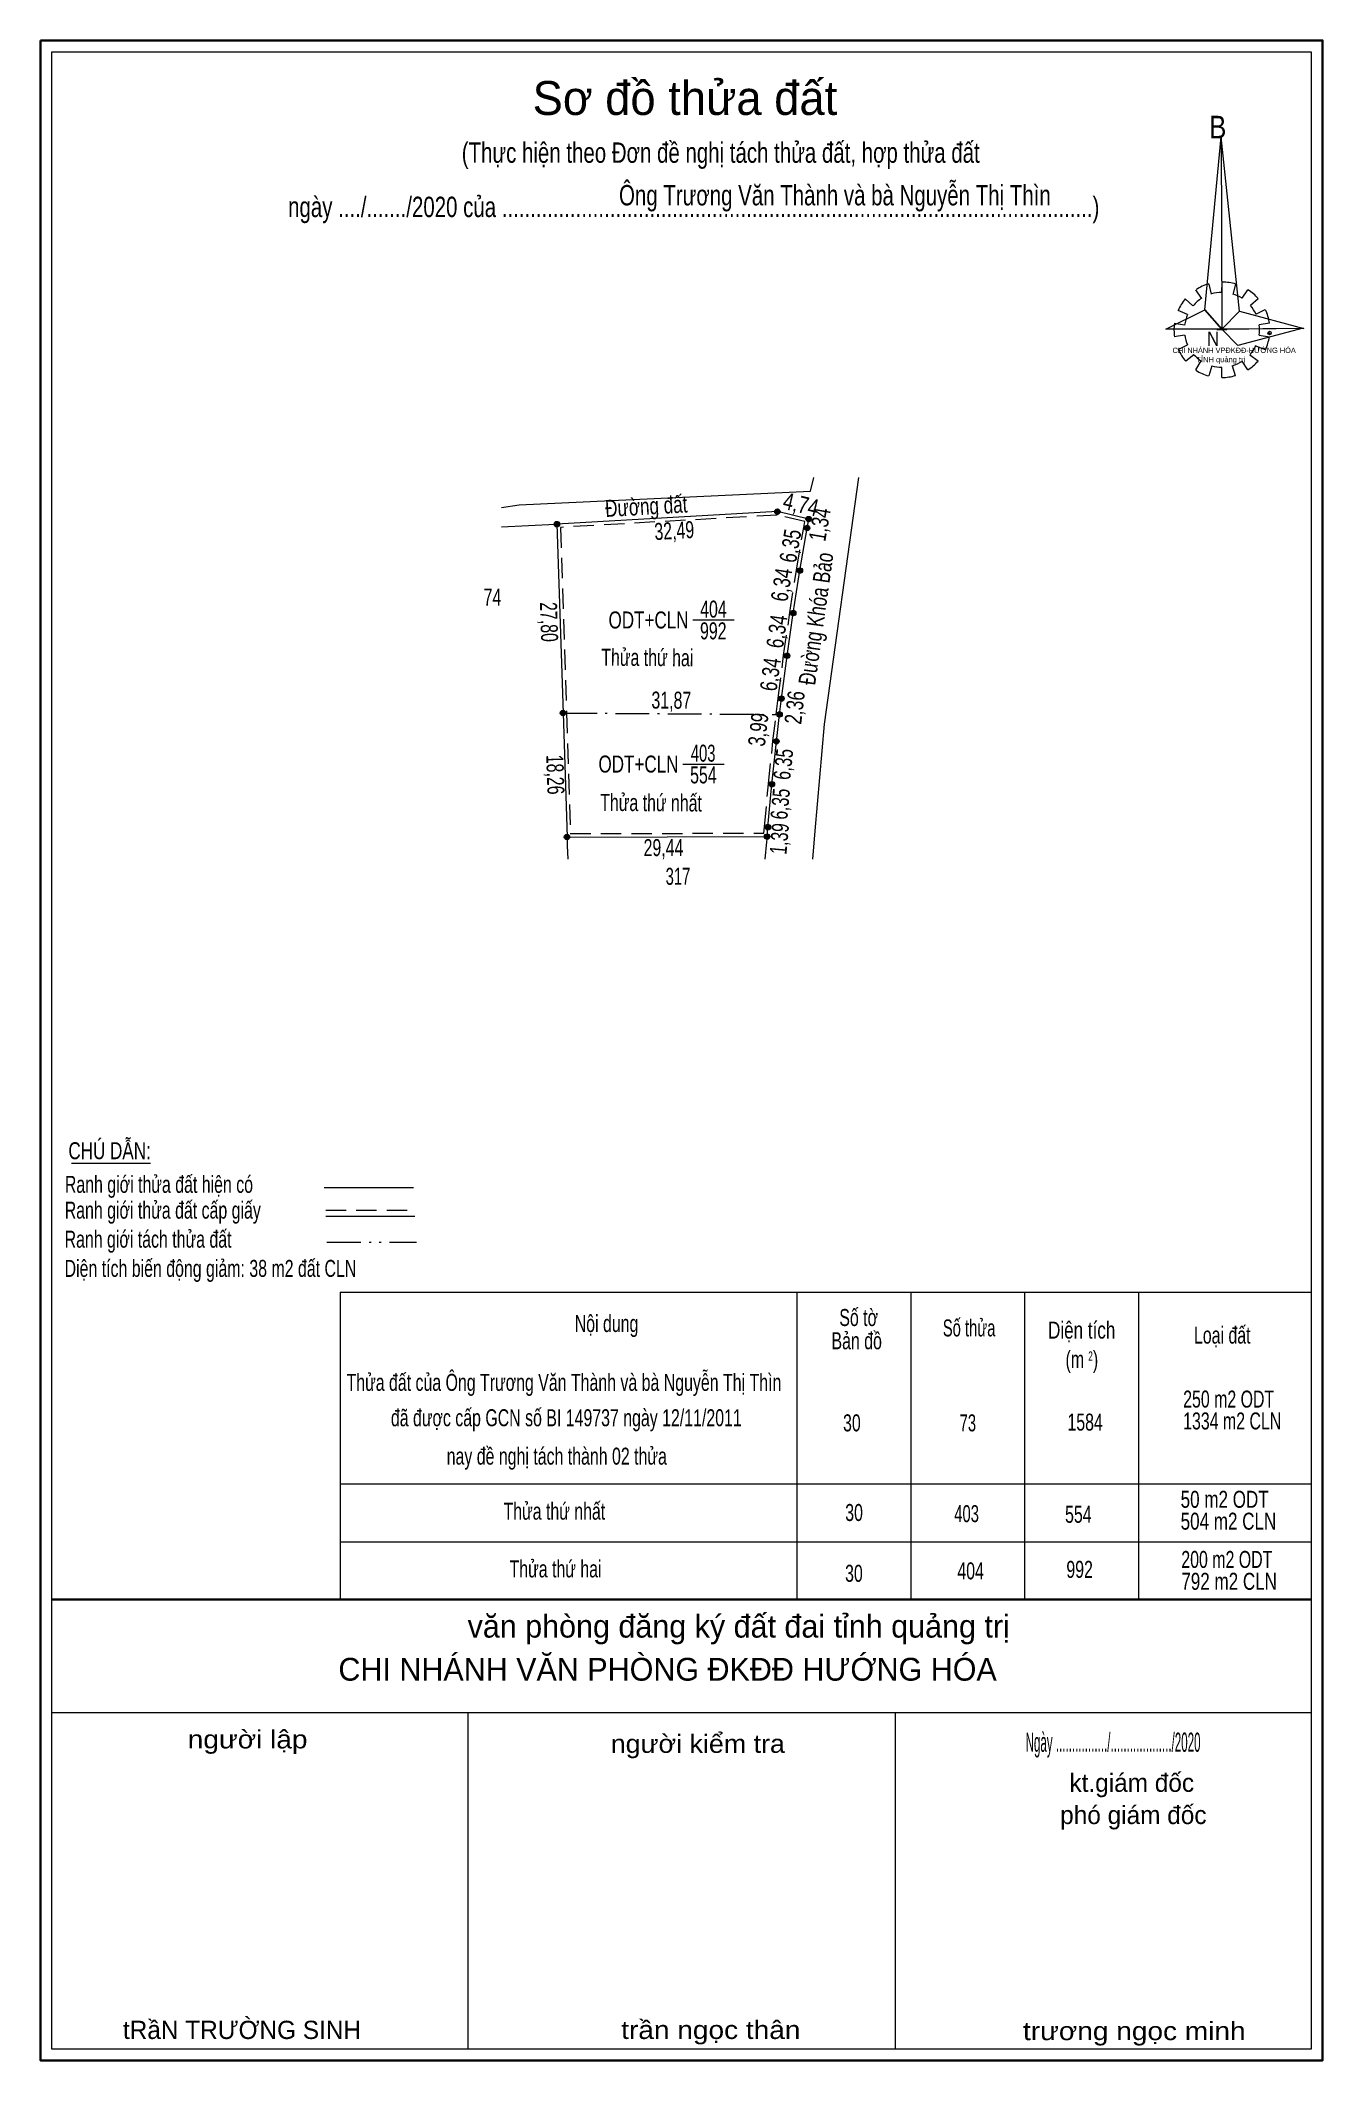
# Model space of a CAD drawing. Header units: metres. Extents: x 536121 to 536310, y 1837113 to 1837410.
import ezdxf
from ezdxf.enums import TextEntityAlignment as Align

# ---------------------------------------------------------------- set-up
doc = ezdxf.new("R2010")
doc.units = ezdxf.units.M
doc.header["$PDMODE"] = 32
doc.header["$PDSIZE"] = 0.5
for name, pattern in [('DASH_DOUBLE_DOT', [9.2, 5, -1.2, 0.3, -1.2, 0.3, -1.2]), ('DOT_DASHED', [7.7, 5, -1.2, 0.3, -1.2]), ('MEDIUM_DASHED', [4.5, 3, -1.5])]:
    doc.linetypes.add(name, pattern=pattern)
for name, color, linetype, lineweight in [('1', 7, 'Continuous', 13), ('10', 7, 'DOT_DASHED', 13), ('13', 7, 'Continuous', 13), ('2', 7, 'Continuous', 13), ('29', 7, 'Continuous', 13)]:
    doc.layers.add(name, color=color, linetype=linetype, lineweight=lineweight)
doc.layers.add('30', color=7, linetype='Continuous')
doc.layers.add('4', color=7, linetype='Continuous')

msp = doc.modelspace()

# ---------------------------------------------------------------- hatches: boundary and pattern name
at = {"layer": '13'}
for points in [[(536197.57, 1837338.94, 1), (536196.77, 1837338.94, 1)], [(536197.57, 1837338.94, 1), (536196.77, 1837338.94, 1)], [(536230.01, 1837340.78, 1), (536229.21, 1837340.78, 1)], [(536234.39, 1837338.37, 1), (536233.59, 1837338.37, 1)], [(536234.62, 1837339.69, 1), (536233.82, 1837339.69, 1)], [(536233.32, 1837332.11, 1), (536232.52, 1837332.11, 1)], [(536232.34, 1837325.85, 1), (536231.54, 1837325.85, 1)], [(536231.44, 1837319.57, 1), (536230.64, 1837319.57, 1)], [(536230.61, 1837313.28, 1), (536229.81, 1837313.28, 1)], [(536198.47, 1837311.15, 1), (536197.67, 1837311.15, 1)], [(536198.47, 1837311.15, 1), (536197.67, 1837311.15, 1)], [(536198.47, 1837311.15, 1), (536197.67, 1837311.15, 1)], [(536230.34, 1837310.94, 1), (536229.54, 1837310.94, 1)], [(536230.34, 1837310.94, 1), (536229.54, 1837310.94, 1)], [(536230.34, 1837310.94, 1), (536229.54, 1837310.94, 1)], [(536229.87, 1837306.98, 1), (536229.07, 1837306.98, 1)], [(536229.2, 1837300.67, 1), (536228.4, 1837300.67, 1)], [(536228.62, 1837294.35, 1), (536227.82, 1837294.35, 1)], [(536199.06, 1837292.9, 1), (536198.26, 1837292.9, 1)], [(536228.5, 1837292.97, 1), (536227.7, 1837292.97, 1)]]:
    msp.add_hatch(color=256, dxfattribs=at).paths.add_polyline_path(points)

# ---------------------------------------------------------------- linework, layer by layer
at = {"layer": '1'}
for p, q in [((536198.7, 1837291.67), (536198.77, 1837289.64)), ((536227.83, 1837289.64), (536228.04, 1837292.18)), ((536228.1, 1837292.97), (536228.03, 1837292.18))]:
    msp.add_line(p, q, dxfattribs=at)
for points in [[(536189, 1837341.37), (536191.61, 1837341.77), (536234.5, 1837343.81), (536234.97, 1837345.81)], [(536234.84, 1837289.64), (536235.2, 1837293.79), (536236.53, 1837309.51), (536241.61, 1837345.81)], [(536189, 1837338.55), (536196.98, 1837338.93), (536197.17, 1837338.94)]]:
    msp.add_lwpolyline(points, dxfattribs=at)
at = {"layer": '1', "linetype": 'MEDIUM_DASHED'}
msp.add_lwpolyline([(536233.65, 1837339.31), (536229.57, 1837340.28), (536197.69, 1837338.47), (536198.57, 1837311.17), (536199.14, 1837293.4), (536227.64, 1837293.47), (536227.72, 1837294.39), (536228.3, 1837300.72), (536228.97, 1837307.04), (536229.44, 1837311), (536229.71, 1837313.34), (536230.54, 1837319.64), (536231.45, 1837325.92), (536232.43, 1837332.19), (536233.5, 1837338.46)], close=True, dxfattribs=at)
at = {"layer": '10'}
msp.add_line((536198.07, 1837311.15), (536229.94, 1837310.94), dxfattribs=at)
at = {"layer": '10', "linetype": 'Continuous'}
msp.add_lwpolyline([(536234.22, 1837339.69), (536229.61, 1837340.78), (536197.17, 1837338.94), (536198.07, 1837311.15), (536198.66, 1837292.9), (536228.1, 1837292.97), (536228.22, 1837294.35), (536228.8, 1837300.67), (536229.47, 1837306.98), (536229.94, 1837310.94), (536230.21, 1837313.28), (536231.04, 1837319.57), (536231.94, 1837325.85), (536232.92, 1837332.11), (536233.99, 1837338.37)], close=True, dxfattribs=at)
at = {"layer": '13'}
for p, q in [((536217.17, 1837324.84), (536223.27, 1837324.84)), ((536215.69, 1837303.64), (536221.79, 1837303.64))]:
    msp.add_line(p, q, dxfattribs=at)
for centre in [(536197.17, 1837338.94), (536197.17, 1837338.94), (536229.61, 1837340.78), (536233.99, 1837338.37), (536234.22, 1837339.69), (536232.92, 1837332.11), (536231.94, 1837325.85), (536231.04, 1837319.57), (536230.21, 1837313.28), (536198.07, 1837311.15), (536198.07, 1837311.15), (536198.07, 1837311.15), (536229.94, 1837310.94), (536229.94, 1837310.94), (536229.94, 1837310.94), (536229.47, 1837306.98), (536228.8, 1837300.67), (536228.22, 1837294.35), (536198.66, 1837292.9), (536228.1, 1837292.97)]:
    msp.add_circle(centre, 0.4, dxfattribs=at)
at = {"layer": '2'}
for p, q in [((536293.09, 1837374.28), (536293.45, 1837372.8)), ((536295.01, 1837373.04), (536295.06, 1837374.57)), ((536297.02, 1837374.28), (536296.66, 1837372.75)), ((536289.61, 1837372.08), (536290.76, 1837371.08)), ((536292.04, 1837372.18), (536291.21, 1837373.42)), ((536298.03, 1837372.18), (536298.85, 1837373.42)), ((536300.36, 1837372.08), (536299.22, 1837371.13)), ((536288.01, 1837368.5), (536289.52, 1837368.27)), ((536289.98, 1837369.79), (536288.61, 1837370.37)), ((536300.04, 1837369.84), (536301.41, 1837370.51)), ((536302.05, 1837368.5), (536300.5, 1837368.27)), ((536289.52, 1837366.74), (536288.01, 1837366.5)), ((536288.61, 1837364.64), (536289.98, 1837365.31)), ((536294.28, 1837367.6), (536295.74, 1837367.6)), ((536300.5, 1837366.74), (536302.05, 1837366.5)), ((536290.89, 1837363.87), (536289.7, 1837362.92)), ((536291.21, 1837361.63), (536291.99, 1837362.97)), ((536293.55, 1837362.25), (536293.09, 1837360.77)), ((536296.52, 1837362.25), (536296.98, 1837360.82)), ((536298.85, 1837361.63), (536298.03, 1837362.92)), ((536299.13, 1837363.87), (536300.36, 1837362.97)), ((536301.46, 1837364.59), (536299.95, 1837365.16)), ((536295.01, 1837360.53), (536295.01, 1837362.01)), ((536125.73, 1837244.91), (536137.38, 1837244.91)), ((536162.93, 1837241.31), (536176.07, 1837241.31)), ((536163.14, 1837237.1), (536176.26, 1837237.1)), ((536165.28, 1837225.9), (536308.17, 1837225.9)), ((536165.28, 1837225.9), (536165.28, 1837180.89)), ((536232.46, 1837225.9), (536232.46, 1837180.69)), ((536249.23, 1837225.9), (536249.23, 1837180.69)), ((536266, 1837225.9), (536266, 1837180.69)), ((536282.77, 1837225.9), (536282.77, 1837180.69)), ((536165.28, 1837197.71), (536308.17, 1837197.71)), ((536165.28, 1837189.2), (536308.17, 1837189.2)), ((536121.16, 1837179.07), (536121.16, 1837112.84)), ((536122.85, 1837164.05), (536308.17, 1837164.05)), ((536184.05, 1837164.05), (536184.05, 1837114.53)), ((536246.94, 1837164.05), (536246.94, 1837114.53))]:
    msp.add_line(p, q, dxfattribs=at)
at = {"layer": '2', "linetype": 'MEDIUM_DASHED'}
msp.add_line((536163.14, 1837237.98), (536176.37, 1837237.98), dxfattribs=at)
at = {"layer": '2', "linetype": 'DASH_DOUBLE_DOT'}
msp.add_line((536163.33, 1837233.3), (536176.53, 1837233.3), dxfattribs=at)
at = {"layer": '2', "lineweight": 35}
msp.add_line((536122.85, 1837180.69), (536308.17, 1837180.69), dxfattribs=at)
at = {"layer": '2'}
for points in [[(536121.16, 1837112.84), (536121.16, 1837410.11), (536309.84, 1837410.11), (536309.84, 1837112.84)], [(536121.16, 1837112.84), (536121.16, 1837410.11), (536309.84, 1837410.11), (536309.84, 1837112.84)], [(536122.85, 1837408.46), (536308.18, 1837408.46), (536308.18, 1837114.54), (536122.85, 1837114.54)], [(536294.92, 1837395.95), (536295.01, 1837367.65), (536292.54, 1837370.46)], [(536294.92, 1837395.95), (536295.01, 1837367.65), (536297.62, 1837370.27)], [(536286.78, 1837367.65), (536292.54, 1837370.46), (536295.01, 1837367.65)], [(536307.08, 1837367.74), (536295.01, 1837367.65), (536297.62, 1837370.27)], [(536306.99, 1837367.79), (536297.39, 1837365.21), (536295.01, 1837367.65)]]:
    msp.add_lwpolyline(points, close=True, dxfattribs=at)
at = {"layer": '2', "lineweight": 35}
msp.add_lwpolyline([(536121.17, 1837410.13), (536309.85, 1837410.13), (536309.85, 1837112.86), (536121.17, 1837112.86)], close=True, dxfattribs=at)
at = {"layer": '2'}
for centre, major_axis, start_param, end_param in [((536295.033, 1837367.547), (7.054, 0), 1.8495599, 2.1390092), ((536295.033, 1837367.547), (7.054, 0), 1.2792421, 1.5633222), ((536295.033, 1837367.547), (7.054, 0), 2.4395818, 2.7240025), ((536295.033, 1837367.547), (5.529, 0), 2.1337354, 2.4449626), ((536295.033, 1837367.547), (5.529, 0), 1.5698559, 1.8561107), ((536295.033, 1837367.547), (5.529, 0), 1.0027091, 1.2755622), ((536295.033, 1837367.547), (7.054, 0), 0.7105624, 0.9968723), ((536295.033, 1837367.547), (5.529, 0), 0.4267838, 0.7064646), ((536295.033, 1837367.547), (7.054, 0), 3.0066793, 3.2913935), ((536295.033, 1837367.547), (5.529, 0), 2.7236855, 3.0151582), ((536295.033, 1837367.547), (5.529, 0), 6.1355839, 6.4161846), ((536295.033, 1837367.547), (7.054, 0), 0.1390515, 0.4339332), ((536295.033, 1837367.547), (5.529, 0), 3.2822995, 3.5610505), ((536295.033, 1837367.547), (5.529, 0), 5.5613733, 5.8395144), ((536295.033, 1837367.547), (7.054, 0), 5.8523029, 6.1383965), ((536295.033, 1837367.547), (7.054, 0), 3.5698864, 3.8569187), ((536295.033, 1837367.547), (5.529, 0), 3.8607757, 4.1325826), ((536295.033, 1837367.547), (5.529, 0), 4.4385468, 4.71314), ((536295.033, 1837367.547), (5.529, 0), 4.9908713, 5.2893316), ((536295.033, 1837367.547), (7.054, 0), 5.2856142, 5.567987), ((536294.993, 1837367.505), (7.054, 0), 4.1470906, 4.4365931), ((536295.033, 1837367.547), (7.054, 0), 4.7130101, 4.9976105)]:
    msp.add_ellipse(centre, major_axis=major_axis, ratio=0.995001, start_param=start_param, end_param=end_param, dxfattribs=at)
msp.add_point((536302.05, 1837367.07), dxfattribs=at)
at = {"layer": '29'}
msp.add_line((536198.66, 1837292.9), (536198.7, 1837291.67), dxfattribs=at)

# ---------------------------------------------------------------- texts
at = {"layer": '1'}
for s, rotation, width, p in [('4,74', 346.697, 0.8, (536232.797, 1837340.642)), ('32,49', 3.246, 0.7, (536214.514, 1837336.758)), ('1,34', 80.116, 0.75, (536237.075, 1837338.69)), ('6,35', 80.3, 0.75, (536232.75, 1837335.539)), ('6,34', 81.103, 0.75, (536231.46, 1837329.827)), ('27,80', 271.855, 0.7, (536194.766, 1837324.505)), ('6,34', 81.844, 0.75, (536230.776, 1837322.983)), ('Thửa thứ hai', 359.622, 0.7, (536210.467, 1837318.067)), ('6,34', 82.483, 0.75, (536229.818, 1837316.676)), ('31,87', 359.622, 0.7, (536214.002, 1837311.791)), ('2,36', 83.418, 0.75, (536233.395, 1837311.827)), ('3,99', 83.231, 0.75, (536228.042, 1837308.568)), ('6,35', 83.939, 0.7, (536231.728, 1837303.488)), ('18,26', 271.852, 0.7, (536195.695, 1837302.045)), ('6,35', 84.757, 0.7, (536231.273, 1837297.656)), ('Thửa thứ nhất', 359.622, 0.7, (536211.017, 1837296.702)), ('1,39', 85.03, 0.7, (536231.144, 1837292.542)), ('29,44', 0.136, 0.7, (536212.857, 1837290.097))]:
    msp.add_text(s, height=2.5, rotation=rotation, dxfattribs=dict(at, width=width)).set_placement(p, align=Align.CENTER)
at = {"layer": '13'}
for s, width, p in [('74', 0.7, (536187.68, 1837326.95)), ('404', 0.7, (536220.205, 1837325.19)), ('403', 0.65, (536218.69, 1837303.99)), ('317', 0.65, (536214.985, 1837285.87))]:
    msp.add_text(s, height=2.5, dxfattribs=dict(at, width=width)).set_placement(p, align=Align.CENTER)
at = {"layer": '2'}
msp.add_text('Sơ đồ thửa đất', height=4.99, dxfattribs=at).set_placement((536216.01, 1837399.16), align=Align.CENTER)
for s, height, width, p in [('B', 3.322, 0.85, (536293.17, 1837395.72)), ('N', 2.076, 0.9, (536292.83, 1837365.18)), ('CHI NHÁNH VPĐKĐĐ-HƯỚNG HÓA', 0.7859, 0.95, (536287.77, 1837364.13)), ('TỈNH quảng trị', 0.7861, 1.05, (536291.28, 1837362.77)), ('CHÚ DẪN:', 2.5, 0.75, (536125.28, 1837245.49)), ('Ranh giới thửa đất hiện có', 2.5, 0.7, (536124.76, 1837240.54)), ('Ranh giới thửa đất cấp giấy', 2.5, 0.7, (536124.74, 1837236.74)), ('Ranh giới tách thửa đất', 2.5, 0.7, (536124.72, 1837232.47)), ('Diện tích biến động giảm: 38 m2 đất CLN', 2.5, 0.7, (536124.72, 1837228.17)), ('Nội dung', 2.5, 0.7, (536199.79, 1837220.06)), ('Số tờ', 2.5, 0.7, (536238.73, 1837220.94)), ('Bản đồ', 2.5, 0.7, (536237.58, 1837217.52)), ('Số thửa', 2.5, 0.65, (536253.96, 1837219.41)), ('Diện tích', 2.5, 0.75, (536269.45, 1837219.09)), ('Loại đất', 2.5, 0.7, (536290.92, 1837218.35)), ('(m  )', 2.5, 0.7, (536272.02, 1837214.78)), ('2', 1.383, 0.65, (536275.36, 1837215.82)), ('Thửa đất của Ông Trương Văn Thành và bà Nguyễn Thị Thìn', 2.5, 0.7, (536166.21, 1837211.4)), ('250 m2 ODT', 2.5, 0.7, (536289.33, 1837208.94)), ('đã được cấp GCN số BI 149737 ngày 12/11/2011', 2.5, 0.7, (536172.74, 1837206.19)), ('30', 2.5, 0.7, (536239.28, 1837205.44)), ('73', 2.5, 0.65, (536256.44, 1837205.44)), ('1584', 2.5, 0.7, (536272.3, 1837205.55)), ('1334 m2 CLN', 2.5, 0.7, (536289.33, 1837205.72)), ('nay đề nghị tách thành 02 thửa', 2.5, 0.7, (536180.95, 1837200.54)), ('50 m2 ODT', 2.5, 0.75, (536288.96, 1837194.19)), ('Thửa thứ nhất', 2.5, 0.7, (536189.31, 1837192.44)), ('30', 2.5, 0.7, (536239.6, 1837192.25)), ('403', 2.5, 0.65, (536255.65, 1837192.08)), ('554', 2.5, 0.7, (536271.95, 1837191.98)), ('504 m2 CLN', 2.5, 0.75, (536288.96, 1837190.97)), ('200 m2 ODT', 2.5, 0.7, (536289.06, 1837185.34)), ('Thửa thứ hai', 2.5, 0.7, (536190.2, 1837183.95)), ('30', 2.5, 0.7, (536239.58, 1837183.3)), ('404', 2.5, 0.7, (536256.1, 1837183.66)), ('992', 2.5, 0.7, (536272.14, 1837183.88)), ('792 m2 CLN', 2.5, 0.75, (536289.06, 1837182.12))]:
    msp.add_text(s, height=height, dxfattribs=dict(at, width=width)).set_placement(p)
for s, height, width, p in [('(Thực hiện theo Đơn đề nghị tách thửa đất, hợp thửa đất', 3, 0.75, (536221.28, 1837392.12)), ('Ông Trương Văn Thành và bà Nguyễn Thị Thìn', 3, 0.75, (536238.075, 1837385.85)), ('ngày ..../......./2020 của ........................................................................................................)', 3, 0.75, (536217.305, 1837384.13)), ('Ngày ................/.................../2020', 2.83, 0.45, (536279.015, 1837158.28))]:
    msp.add_text(s, height=height, dxfattribs=dict(at, width=width)).set_placement(p, align=Align.CENTER)
for s, height, width, p in [('ODT+CLN', 2.5, 0.75, (536216.54, 1837323.59)), ('ODT+CLN', 2.5, 0.75, (536215.06, 1837302.39)), ('người lập', 2.683, 1.15, (536160.47, 1837158.78)), ('người kiểm tra', 2.683, 1.1, (536230.72, 1837158.13)), ('trần ngọc thân', 2.683, 1.15, (536233.01, 1837116.02)), ('trương ngọc minh', 2.683, 1.15, (536298.52, 1837115.85))]:
    msp.add_text(s, height=height, dxfattribs=dict(at, width=width)).set_placement(p, align=Align.RIGHT)
for s, height, p in [('văn phòng đăng ký đất đai tỉnh quảng trị', 3.354, (536263.82, 1837175.09)), ('CHI NHÁNH VĂN PHÒNG ĐKĐĐ HƯỚNG HÓA', 3.354, (536261.9, 1837168.75)), ('kt.giám đốc', 2.683, (536290.94, 1837152.39)), ('phó giám đốc', 2.683, (536292.77, 1837147.65)), ('tRầN TRƯỜNG SINH', 2.683, (536168.35, 1837116.02))]:
    msp.add_text(s, height=height, dxfattribs=at).set_placement(p, align=Align.RIGHT)
at = {"layer": '30', "width": 0.75}
for s, rotation, p in [('Đường đất', 3.246, (536204.34, 1837339.99)), ('Đường Khóa Bảo', 82.033, (536235.16, 1837315.14))]:
    msp.add_text(s, height=2.5, rotation=rotation, dxfattribs=at).set_placement(p)
at = {"layer": '4', "width": 0.7}
for s, p in [('992', (536220.18, 1837321.99)), ('554', (536218.725, 1837300.79))]:
    msp.add_text(s, height=2.5, dxfattribs=at).set_placement(p, align=Align.CENTER)

doc.saveas('drawing.dxf')
